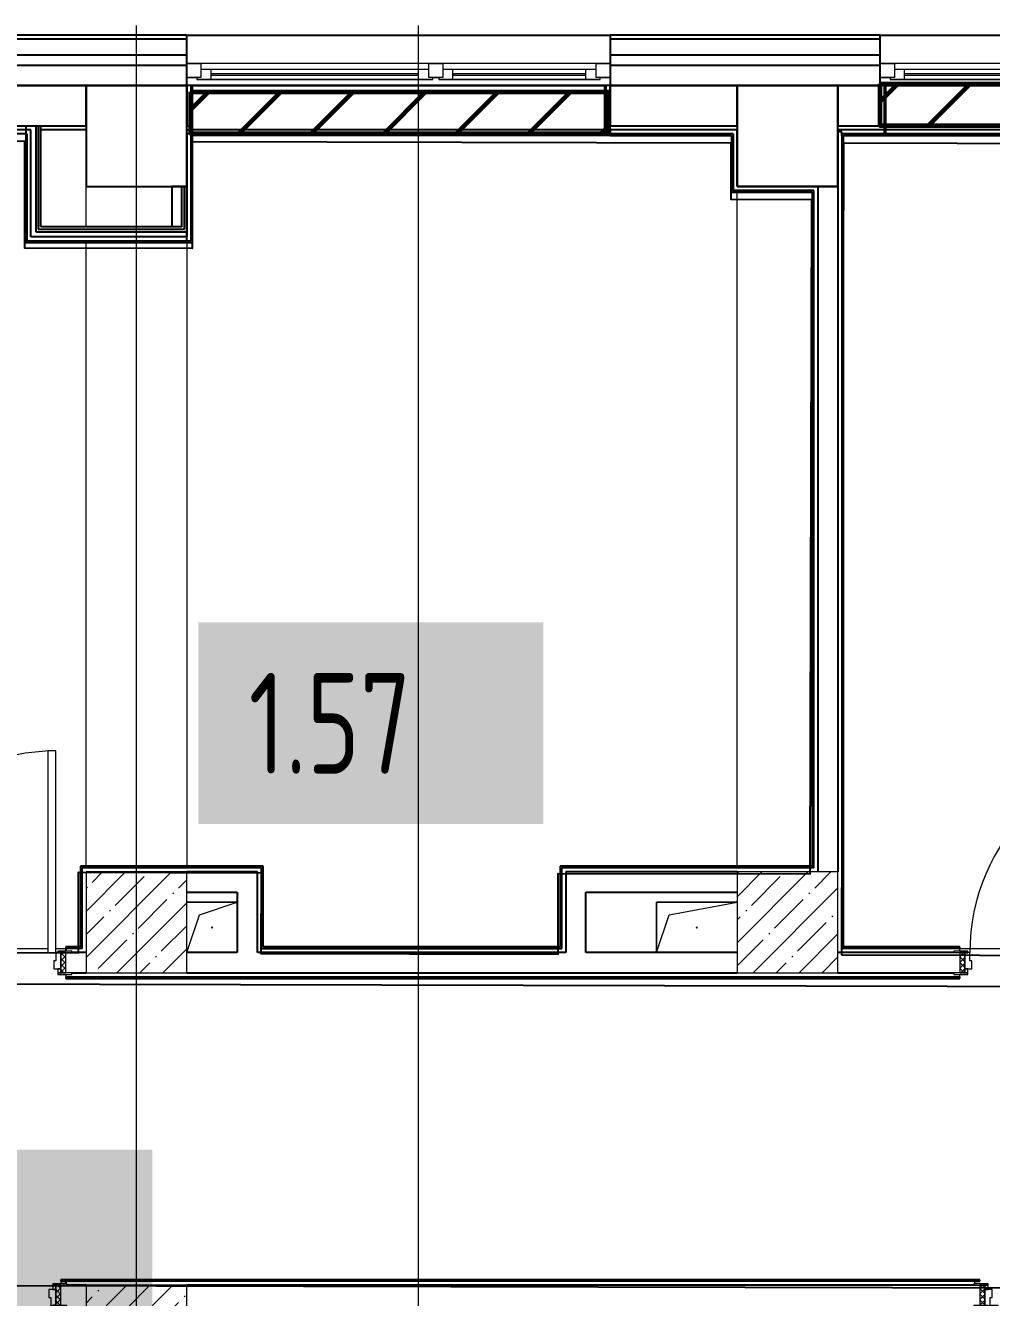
# Model space of a CAD drawing. Header units: millimetres. Extents: x -164500 to 426394, y -51911 to 102118.
# Drawn here: x 70074 to 74867, y 20953 to 27262 of the extents above; entities that cross this region are included whole.
import ezdxf

# ---------------------------------------------------------------- set-up
doc = ezdxf.new("R2010")
doc.units = ezdxf.units.MM
for name, color, linetype, lineweight in [('179 подоконники', 5, 'Continuous', 60), ('A-DOOR-2', 7, 'Continuous', 5), ('A-DOOR-FRAM-2', 7, 'Continuous', 5), ('A-FLOR', 7, 'Continuous', 9), ('A-GENM', 7, 'Continuous', 9), ('A-GLAZ', 7, 'Continuous', 9), ('A-GLAZ-1', 7, 'Continuous', 5), ('S-COLS-1', 7, 'Continuous', 5), ('Оси', 7, 'Continuous', 9)]:
    doc.layers.add(name, color=color, linetype=linetype, lineweight=lineweight)
doc.layers.add('A-DOOR-1', color=7, linetype='Continuous', lineweight=5, true_color=0xc0c0c0)
doc.layers.add('A-DOOR-FRAM-1', color=7, linetype='Continuous', lineweight=5, true_color=0xc0c0c0)
doc.styles.add('СПДС', font='ГОСТ тип А.ttf', dxfattribs={"width": 0.9})
pattern_1 = [(135, (1751.41, 114.685), (-14.14214, -14.14214), []), (225, (1751.41, 114.685), (14.14214, -14.14214), [])]
pattern_2 = [(45, (-371.384, 114.685), (-14.1421, 14.1421), []), (135, (-371.384, 114.685), (-14.1421, -14.1421), [])]

# ---------------------------------------------------------------- blocks, each defined once
blk = doc.blocks.new('110_Дверь_СКБ_1Ст_Внутренняя1 - Д-11 1100x2100h_кладовые _все__ коридор _между помещениями блока столовой__ моечные _все_-32089444-Объем проектирования 1 этажа')
at = {"layer": 'A-DOOR-2'}
h = blk.add_hatch(dxfattribs=at)
h.set_pattern_fill('FP_44', color=256, style=0, pattern_type=2)
h.set_pattern_definition(pattern_1)
h.paths.add_polyline_path([(537.5, -50), (562.5, -50), (562.5, 50), (537.5, 48.6)])
at = {"layer": 'A-DOOR-FRAM-2'}
h = blk.add_hatch(dxfattribs=at)
h.set_pattern_fill('FP_45', color=256, style=0, pattern_type=2)
h.set_pattern_definition(pattern_2)
h.paths.add_polyline_path([(-537.5, -50), (-512.5, -50), (-512.5, 50), (-537.5, 50)])
at = {"layer": 'A-DOOR-1'}
for p, q in [((512.5, 1050), (472.5, 1050)), ((472.5, 1050), (472.5, 50)), ((512.5, 50), (512.5, 1050)), ((472.5, 50), (512.5, 50))]:
    blk.add_line(p, q, dxfattribs=at)
blk.add_arc((512.5, 50), 1000, 90, 180, dxfattribs=at)
at = {"layer": 'A-DOOR-FRAM-1'}
for p, q in [((-497.5, 58), (-567.5, 58)), ((-567.5, 58), (-567.5, 50)), ((-567.5, 50), (-497.5, 50)), ((-512.5, 50), (-537.5, 50)), ((-537.5, 50), (-537.5, -50)), ((-487.5, 50), (-512.5, 50)), ((-512.5, 50), (-512.5, -30)), ((-512.5, -50), (-512.5, 50)), ((-497.5, 50), (-512.5, 50)), ((-512.5, 50), (-512.5, 49)), ((-512.5, 49), (-497.5, 49)), ((-497.5, 50), (-497.5, 58)), ((-497.5, 49), (-497.5, 50)), ((-487.5, 10), (-487.5, 50)), ((-477.5, 10), (-487.5, 10)), ((-477.5, -30), (-477.5, 10)), ((512.5, 10), (502.5, 10)), ((502.5, 10), (502.5, -30)), ((512.5, 50), (512.5, 10)), ((537.5, 50), (512.5, 50)), ((592.5, 58), (522.5, 58)), ((522.5, 58), (522.5, 50)), ((537.5, 50), (522.5, 50)), ((522.5, 50), (522.5, 49)), ((522.5, 50), (592.5, 50)), ((522.5, 49), (537.5, 49)), ((537.5, -30), (537.5, 50)), ((562.5, 50), (537.5, 50)), ((537.5, 50), (537.5, -50)), ((537.5, 49), (537.5, 50)), ((562.5, -50), (562.5, 50)), ((592.5, 50), (592.5, 58)), ((-497.5, -50), (-567.5, -50)), ((-567.5, -50), (-567.5, -58)), ((-567.5, -58), (-497.5, -58)), ((-537.5, -50), (-512.5, -50)), ((-512.5, -30), (-477.5, -30)), ((-497.5, -30), (-512.5, -30)), ((-512.5, -30), (-512.5, -50)), ((-512.5, -50), (-497.5, -50)), ((-497.5, -50), (-497.5, -30)), ((-497.5, -58), (-497.5, -50)), ((502.5, -30), (537.5, -30)), ((537.5, -30), (522.5, -30)), ((522.5, -30), (522.5, -50)), ((522.5, -50), (537.5, -50)), ((592.5, -50), (522.5, -50)), ((522.5, -50), (522.5, -58)), ((522.5, -58), (592.5, -58)), ((537.5, -50), (537.5, -30)), ((537.5, -50), (562.5, -50)), ((592.5, -58), (592.5, -50))]:
    blk.add_line(p, q, dxfattribs=at)
blk = doc.blocks.new('110_Дверь_СКБ_2Ст - Д-10а_п__ СОШ_Дв_1450x2100h_Горячий цех 2-32185694-Объем проектирования 1 этажа')
at = {"layer": 'A-DOOR-2'}
h = blk.add_hatch(dxfattribs=at)
h.set_pattern_fill('FP_56', color=256, style=0, pattern_type=2)
h.set_pattern_definition([(135, (1601.41, 114.685), (-14.14214, -14.14214), []), (225, (1601.41, 114.685), (14.14214, -14.14214), [])])
h.paths.add_polyline_path([(712.5, 50), (687.5, 50), (687.5, -50), (712.5, -50)])
at = {"layer": 'A-DOOR-FRAM-2'}
h = blk.add_hatch(dxfattribs=at)
h.set_pattern_fill('FP_57', color=256, style=0, pattern_type=2)
h.set_pattern_definition([(45, (-521.384, 114.685), (-14.1421, 14.1421), []), (135, (-521.384, 114.685), (-14.1421, -14.1421), [])])
h.paths.add_polyline_path([(-687.5, 50), (-687.5, -50), (-662.5, -50), (-662.5, 50)])
at = {"layer": 'A-DOOR-1'}
for p, q in [((-637.5, 950), (-637.5, 50)), ((-597.5, 950), (-637.5, 950)), ((-597.5, 50), (-597.5, 950)), ((662.5, 450), (622.5, 450)), ((622.5, 450), (622.5, 50)), ((662.5, 50), (662.5, 450)), ((-637.5, 50), (-597.5, 50)), ((622.5, 50), (662.5, 50))]:
    blk.add_line(p, q, dxfattribs=at)
for centre, radius, start, end in [((-637.5, 50), 900, 0, 90), ((662.5, 50), 400, 90, 180)]:
    blk.add_arc(centre, radius, start, end, dxfattribs=at)
at = {"layer": 'A-DOOR-FRAM-1'}
for p, q in [((-647.5, 58), (-717.5, 58)), ((-717.5, 58), (-717.5, 50)), ((-717.5, 50), (-647.5, 50)), ((-662.5, 50), (-687.5, 50)), ((-687.5, 50), (-687.5, -50)), ((-637.5, 50), (-662.5, 50)), ((-662.5, 50), (-662.5, -30)), ((-662.5, -50), (-662.5, 50)), ((-647.5, 50), (-647.5, 58)), ((-637.5, 10), (-637.5, 50)), ((-627.5, 10), (-637.5, 10)), ((-627.5, -30), (-627.5, 10)), ((662.5, 10), (652.5, 10)), ((652.5, 10), (652.5, -30)), ((662.5, 50), (662.5, 10)), ((687.5, 50), (662.5, 50)), ((742.5, 58), (672.5, 58)), ((672.5, 58), (672.5, 50)), ((672.5, 50), (742.5, 50)), ((687.5, -30), (687.5, 50)), ((712.5, 50), (687.5, 50)), ((687.5, 50), (687.5, -50)), ((712.5, -50), (712.5, 50)), ((742.5, 50), (742.5, 58)), ((-647.5, -50), (-717.5, -50)), ((-717.5, -50), (-717.5, -58)), ((-717.5, -58), (-647.5, -58)), ((-687.5, -50), (-662.5, -50)), ((-662.5, -30), (-627.5, -30)), ((-647.5, -30), (-662.5, -30)), ((-662.5, -30), (-662.5, -50)), ((-662.5, -50), (-647.5, -50)), ((-647.5, -50), (-647.5, -30)), ((-647.5, -58), (-647.5, -50)), ((652.5, -30), (687.5, -30)), ((687.5, -30), (672.5, -30)), ((672.5, -30), (672.5, -50)), ((672.5, -50), (687.5, -50)), ((742.5, -50), (672.5, -50)), ((672.5, -50), (672.5, -58)), ((672.5, -58), (742.5, -58)), ((687.5, -50), (687.5, -30)), ((687.5, -50), (712.5, -50)), ((742.5, -58), (742.5, -50))]:
    blk.add_line(p, q, dxfattribs=at)
blk = doc.blocks.new('BSC_Колонна _Прямоугольная - 500х500-V49-Объем проектирования 1 этажа')
at = {"layer": 'S-COLS-1'}
h = blk.add_hatch(dxfattribs=at)
h.set_pattern_fill('FP_73', color=256, style=0, pattern_type=2)
h.set_pattern_definition([(45, (-73790, -22950), (-114.04925, 114.04925), []), (45, (-73675.95, -22950), (-114.04925, 114.04925), [201.613, -40.323, 6.706, -33.617])])
h.paths.add_polyline_path([(250, -250), (250, 250), (-250, 250), (-250, -250), (157.5, -250)])
for p, q in [((250, 250), (-250, 250)), ((-250, 250), (-250, -250)), ((250, -250), (250, 250)), ((-250, -250), (250, -250))]:
    blk.add_line(p, q, dxfattribs=at)
blk = doc.blocks.new('BSC_Колонна _Прямоугольная - 500х500-V50-Объем проектирования 1 этажа')
at = {"layer": 'S-COLS-1'}
h = blk.add_hatch(dxfattribs=at)
h.set_pattern_fill('FP_74', color=256, style=0, pattern_type=2)
h.set_pattern_definition([(45, (-70560, -22950), (-114.04925, 114.04925), []), (45, (-70445.95, -22950), (-114.04925, 114.04925), [201.613, -40.323, 6.706, -33.617])])
h.paths.add_polyline_path([(103.4, -250), (250, -250), (250, 250), (-250, 250), (-250, -250)])
for p, q in [((250, 250), (-250, 250)), ((-250, 250), (-250, -250)), ((250, -250), (250, 250)), ((-250, -250), (250, -250))]:
    blk.add_line(p, q, dxfattribs=at)
blk = doc.blocks.new('GM_Отверстие прямоугольное _в плите_ - Отверстие-21612502-Объем проектирования 1 этажа')
at = {"layer": 'A-GENM'}
for p, q in [((-200, -125), (-200, 125)), ((-200, 125), (200, 125)), ((200, 125), (-200, 125)), ((-200, 125), (-200, -125)), ((-137.5, 62.5), (200, 125)), ((-200, -125), (-137.5, 62.5))]:
    blk.add_line(p, q, dxfattribs=at)
for start, end in [(360, 180), (180, 360)]:
    blk.add_arc((0, 0), 2.5, start, end, dxfattribs=at)
blk = doc.blocks.new('GM_Отверстие прямоугольное _в плите_ - Отверстие-21605184-Объем проектирования 1 этажа')
at = {"layer": 'A-GENM'}
for p, q in [((-125, 125), (125, 125)), ((125, 125), (-125, 125)), ((-62.5, 62.5), (125, 125)), ((-125, -125), (-62.5, 62.5))]:
    blk.add_line(p, q, dxfattribs=at)
for start, end in [(360, 180), (180, 360)]:
    blk.add_arc((0, 0), 2.5, start, end, dxfattribs=at)
blk = doc.blocks.new('BSC_Колонна _Прямоугольная - 500х500-V131-Объем проектирования 1 этажа')
at = {"layer": 'S-COLS-1'}
h = blk.add_hatch(dxfattribs=at)
h.set_pattern_fill('FP_132', color=256, style=0, pattern_type=2)
h.set_pattern_definition([(45, (-70560, -20900), (-114.04925, 114.04925), []), (45, (-70445.95, -20900), (-114.04925, 114.04925), [201.613, -40.323, 6.706, -33.617])])
h.paths.add_polyline_path([(-250, -250), (250, -250), (250, 250), (-250, 250), (-250, -237.6)])
for p, q in [((250, 250), (-250, 250)), ((-250, 250), (-250, -250)), ((250, -250), (250, 250)), ((-250, -250), (250, -250))]:
    blk.add_line(p, q, dxfattribs=at)
blk = doc.blocks.new('120_Окно_СКБ_2Ст - 120_Окно_СКБ_2Ст 2100х2400 _мал створка справа_-19092174-Объем проектирования 1 этажа')
at = {"layer": 'A-GLAZ'}
for p, q in [((-1050, -75), (-1050, -5)), ((-1050, -5), (-980, -5)), ((-980, -5), (-980, -75)), ((150, -35), (-980, -35)), ((-980, -35), (-980, -75)), ((-930, -85), (-930, -35)), ((100, -85), (100, -35)), ((150, -75), (150, -5)), ((150, -5), (220, -5)), ((150, -75), (150, -35)), ((220, -5), (220, -75)), ((980, -35), (220, -35)), ((220, -35), (220, -75)), ((270, -85), (270, -35)), ((930, -85), (930, -35)), ((980, -75), (980, -5)), ((980, -5), (1050, -5)), ((980, -75), (980, -35)), ((1050, -5), (1050, -75)), ((-980, -75), (-1050, -75)), ((-980, -75), (-1000, -75)), ((-1000, -75), (-1000, -85)), ((-1000, -85), (170, -85)), ((170, -85), (-1000, -85)), ((220, -75), (150, -75)), ((170, -75), (150, -75)), ((170, -85), (170, -75)), ((220, -75), (200, -75)), ((200, -75), (200, -85)), ((200, -85), (1000, -85)), ((1000, -85), (200, -85)), ((1050, -75), (980, -75)), ((1000, -75), (980, -75)), ((1000, -85), (1000, -75))]:
    blk.add_line(p, q, dxfattribs=at)
at = {"layer": 'A-GLAZ-1'}
for p, q in [((1050, -5), (-1050, -5)), ((-930, -55), (100, -55)), ((270, -55), (930, -55)), ((-1050, -75), (-1000, -75)), ((100, -65), (-930, -65)), ((170, -75), (200, -75)), ((930, -65), (270, -65)), ((1000, -75), (1050, -75))]:
    blk.add_line(p, q, dxfattribs=at)
blk = doc.blocks.new('110_Дверь_СКБ_1Ст_Внутренняя1 - Д-11 1100x2100h_кладовые _все__ коридор _между помещениями блока столовой__ моечные _все_-V213-Объем проектирования 1 этажа')
at = {"layer": 'A-DOOR-2'}
h = blk.add_hatch(dxfattribs=at)
h.set_pattern_fill('FP_44', color=256, style=0, pattern_type=2)
h.set_pattern_definition(pattern_1)
h.paths.add_polyline_path([(537.5, 50), (537.5, -50), (562.5, -50), (562.5, 50)])
at = {"layer": 'A-DOOR-FRAM-2'}
h = blk.add_hatch(dxfattribs=at)
h.set_pattern_fill('FP_45', color=256, style=0, pattern_type=2)
h.set_pattern_definition(pattern_2)
h.paths.add_polyline_path([(-512.5, 50), (-537.5, 50), (-537.2, -50), (-512.5, -50)])
at = {"layer": 'A-DOOR-1'}
for p, q in [((512.5, 1050), (472.5, 1050)), ((472.5, 1050), (472.5, 50)), ((512.5, 50), (512.5, 1050)), ((472.5, 50), (512.5, 50))]:
    blk.add_line(p, q, dxfattribs=at)
blk.add_arc((512.5, 50), 1000, 90, 180, dxfattribs=at)
at = {"layer": 'A-DOOR-FRAM-1'}
for p, q in [((-497.5, 58), (-567.5, 58)), ((-567.5, 58), (-567.5, 50)), ((-567.5, 50), (-497.5, 50)), ((-512.5, 50), (-537.5, 50)), ((-537.5, 50), (-537.5, -50)), ((-487.5, 50), (-512.5, 50)), ((-512.5, 50), (-512.5, -30)), ((-512.5, -50), (-512.5, 50)), ((-497.5, 50), (-512.5, 50)), ((-512.5, 50), (-512.5, 49)), ((-512.5, 49), (-497.5, 49)), ((-497.5, 50), (-497.5, 58)), ((-497.5, 49), (-497.5, 50)), ((-487.5, 10), (-487.5, 50)), ((-477.5, 10), (-487.5, 10)), ((-477.5, -30), (-477.5, 10)), ((512.5, 10), (502.5, 10)), ((502.5, 10), (502.5, -30)), ((512.5, 50), (512.5, 10)), ((537.5, 50), (512.5, 50)), ((592.5, 58), (522.5, 58)), ((522.5, 58), (522.5, 50)), ((537.5, 50), (522.5, 50)), ((522.5, 50), (522.5, 49)), ((522.5, 50), (592.5, 50)), ((522.5, 49), (537.5, 49)), ((537.5, -30), (537.5, 50)), ((562.5, 50), (537.5, 50)), ((537.5, 50), (537.5, -50)), ((537.5, 49), (537.5, 50)), ((562.5, -50), (562.5, 50)), ((592.5, 50), (592.5, 58)), ((-497.5, -50), (-567.5, -50)), ((-567.5, -50), (-567.5, -58)), ((-567.5, -58), (-497.5, -58)), ((-537.5, -50), (-512.5, -50)), ((-512.5, -30), (-477.5, -30)), ((-497.5, -30), (-512.5, -30)), ((-512.5, -30), (-512.5, -50)), ((-512.5, -50), (-497.5, -50)), ((-497.5, -50), (-497.5, -30)), ((-497.5, -58), (-497.5, -50)), ((502.5, -30), (537.5, -30)), ((537.5, -30), (522.5, -30)), ((522.5, -30), (522.5, -50)), ((522.5, -50), (537.5, -50)), ((592.5, -50), (522.5, -50)), ((522.5, -50), (522.5, -58)), ((522.5, -58), (592.5, -58)), ((537.5, -50), (537.5, -30)), ((537.5, -50), (562.5, -50)), ((592.5, -58), (592.5, -50))]:
    blk.add_line(p, q, dxfattribs=at)
blk = doc.blocks.new('110_Дверь_СКБ_1Ст_Внутренняя1 - Д-11 1100x2100h_кладовые _все__ коридор _между помещениями блока столовой__ моечные _все_-V214-Объем проектирования 1 этажа')
at = {"layer": 'A-DOOR-2'}
h = blk.add_hatch(dxfattribs=at)
h.set_pattern_fill('FP_44', color=256, style=0, pattern_type=2)
h.set_pattern_definition(pattern_1)
h.paths.add_polyline_path([(537.5, -50), (562.5, -50), (562.5, 50), (537.5, 50), (537.5, 32.3)])
at = {"layer": 'A-DOOR-FRAM-2'}
h = blk.add_hatch(dxfattribs=at)
h.set_pattern_fill('FP_45', color=256, style=0, pattern_type=2)
h.set_pattern_definition(pattern_2)
h.paths.add_polyline_path([(-512.5, -50), (-512.5, 50), (-537.5, 50), (-537.2, -50)])
at = {"layer": 'A-DOOR-1'}
for p, q in [((512.5, 1050), (472.5, 1050)), ((472.5, 1050), (472.5, 50)), ((512.5, 50), (512.5, 1050)), ((472.5, 50), (512.5, 50))]:
    blk.add_line(p, q, dxfattribs=at)
blk.add_arc((512.5, 50), 1000, 90, 180, dxfattribs=at)
at = {"layer": 'A-DOOR-FRAM-1'}
for p, q in [((-497.5, 58), (-567.5, 58)), ((-567.5, 58), (-567.5, 50)), ((-567.5, 50), (-497.5, 50)), ((-512.5, 50), (-537.5, 50)), ((-537.5, 50), (-537.5, -50)), ((-487.5, 50), (-512.5, 50)), ((-512.5, 50), (-512.5, -30)), ((-512.5, -50), (-512.5, 50)), ((-497.5, 50), (-512.5, 50)), ((-512.5, 50), (-512.5, 49)), ((-512.5, 49), (-497.5, 49)), ((-497.5, 50), (-497.5, 58)), ((-497.5, 49), (-497.5, 50)), ((-487.5, 10), (-487.5, 50)), ((-477.5, 10), (-487.5, 10)), ((-477.5, -30), (-477.5, 10)), ((512.5, 10), (502.5, 10)), ((502.5, 10), (502.5, -30)), ((512.5, 50), (512.5, 10)), ((537.5, 50), (512.5, 50)), ((592.5, 58), (522.5, 58)), ((522.5, 58), (522.5, 50)), ((537.5, 50), (522.5, 50)), ((522.5, 50), (522.5, 49)), ((522.5, 50), (592.5, 50)), ((522.5, 49), (537.5, 49)), ((537.5, -30), (537.5, 50)), ((562.5, 50), (537.5, 50)), ((537.5, 50), (537.5, -50)), ((537.5, 49), (537.5, 50)), ((562.5, -50), (562.5, 50)), ((592.5, 50), (592.5, 58)), ((-497.5, -50), (-567.5, -50)), ((-567.5, -50), (-567.5, -58)), ((-567.5, -58), (-497.5, -58)), ((-537.5, -50), (-512.5, -50)), ((-512.5, -30), (-477.5, -30)), ((-497.5, -30), (-512.5, -30)), ((-512.5, -30), (-512.5, -50)), ((-512.5, -50), (-497.5, -50)), ((-497.5, -50), (-497.5, -30)), ((-497.5, -58), (-497.5, -50)), ((502.5, -30), (537.5, -30)), ((537.5, -30), (522.5, -30)), ((522.5, -30), (522.5, -50)), ((522.5, -50), (537.5, -50)), ((592.5, -50), (522.5, -50)), ((522.5, -50), (522.5, -58)), ((522.5, -58), (592.5, -58)), ((537.5, -50), (537.5, -30)), ((537.5, -50), (562.5, -50)), ((592.5, -58), (592.5, -50))]:
    blk.add_line(p, q, dxfattribs=at)

msp = doc.modelspace()

# ---------------------------------------------------------------- hatches: boundary and pattern name
at = {"layer": '179 подоконники'}
h = msp.add_hatch(dxfattribs=at)
h.set_pattern_fill('ANSI31', color=256, scale=80)
h.set_pattern_definition([(45, (158573.12, 54029), (-179.6051, 179.6051), [])])
h.paths.add_polyline_path([(74314.702, 26971.938), (76386.702, 26971.938), (76386.702, 26763.938), (74314.702, 26763.938)])
h = msp.add_hatch(dxfattribs=at)
h.set_pattern_fill('ANSI31', color=256, scale=80)
h.set_pattern_definition([(45, (155153.12, 53989), (-179.6051, 179.6051), [])])
h.paths.add_polyline_path([(70894.702, 26931.938), (72966.702, 26931.938), (72966.702, 26723.938), (70894.702, 26723.938)])

# ---------------------------------------------------------------- linework, layer by layer
for p, q in [((70874.702, 27213.938), (68274.702, 27213.938)), ((70874.702, 27193.938), (68274.702, 27193.938)), ((70874.702, 27193.938), (70874.702, 27213.938)), ((70874.702, 27213.938), (72974.702, 27213.938)), ((70874.702, 26963.938), (70874.702, 27193.938)), ((74314.702, 27213.938), (72974.702, 27213.938)), ((72974.702, 27213.938), (72974.702, 27193.938)), ((72974.702, 27193.938), (72974.702, 26963.938)), ((74314.702, 27193.938), (72974.702, 27193.938)), ((74314.702, 27193.938), (74314.702, 27213.938)), ((74314.702, 27213.938), (76414.702, 27213.938)), ((74314.702, 26963.938), (74314.702, 27193.938)), ((70874.702, 27113.938), (68274.702, 27113.938)), ((74314.702, 27113.938), (72974.702, 27113.938)), ((70874.702, 27063.938), (68274.702, 27063.938)), ((74314.702, 27063.938), (72974.702, 27063.938)), ((70374.702, 26963.938), (68270.702, 26963.938)), ((68274.702, 26963.938), (70874.702, 26963.938)), ((70374.702, 26763.938), (70374.702, 26963.938)), ((70874.702, 26963.938), (70374.702, 26963.938)), ((70374.702, 26963.938), (70374.702, 26763.938)), ((70874.702, 26463.938), (70874.702, 26963.938)), ((70894.702, 26963.938), (70874.702, 26963.938)), ((70874.702, 26963.938), (70874.702, 26763.938)), ((70902.702, 26963.938), (70894.702, 26963.938)), ((70894.702, 26963.938), (70894.702, 26723.938)), ((72946.702, 26963.938), (70902.702, 26963.938)), ((70902.702, 26963.938), (72946.702, 26963.938)), ((70902.702, 26743.938), (70902.702, 26963.938)), ((72954.702, 26963.938), (72946.702, 26963.938)), ((72946.702, 26963.938), (72946.702, 26719.938)), ((72974.702, 26963.938), (72954.702, 26963.938)), ((72954.702, 26719.938), (72954.702, 26963.938)), ((72974.702, 26963.938), (72974.702, 26763.938)), ((73604.702, 26963.938), (72974.702, 26963.938)), ((72974.702, 26963.938), (74314.702, 26963.938)), ((72974.702, 26763.938), (72974.702, 26963.938)), ((73604.702, 26763.938), (73604.702, 26963.938)), ((74104.702, 26963.938), (73604.702, 26963.938)), ((73604.702, 26963.938), (73604.702, 26763.938)), ((74314.702, 26963.938), (74104.702, 26963.938)), ((74104.702, 26963.938), (74104.702, 26763.938)), ((74104.702, 26763.938), (74104.702, 26963.938)), ((74314.702, 26763.938), (74314.702, 26963.938)), ((74334.702, 26963.938), (74314.702, 26963.938)), ((74314.702, 26963.938), (74314.702, 26763.938)), ((74342.702, 26963.938), (74334.702, 26963.938)), ((74334.702, 26963.938), (74334.702, 26719.938)), ((76386.702, 26963.938), (74342.702, 26963.938)), ((74342.702, 26963.938), (76386.702, 26963.938)), ((74342.702, 26719.938), (74342.702, 26963.938)), ((68270.702, 26763.938), (70374.702, 26763.938)), ((70075.314, 26763.938), (70075.314, 26188.938)), ((70125.314, 26763.938), (70125.314, 26238.938)), ((70137.814, 26763.938), (70137.814, 26251.438)), ((70150.314, 26263.938), (70150.314, 26763.938)), ((70374.702, 26763.938), (70374.702, 26463.938)), ((70874.702, 26763.938), (70894.702, 26763.938)), ((72954.702, 26763.938), (72974.702, 26763.938)), ((72974.702, 26763.938), (73604.702, 26763.938)), ((73604.702, 26763.938), (73604.702, 26463.938)), ((74104.702, 26763.938), (74314.702, 26763.938)), ((74104.702, 26463.938), (74104.702, 26763.938)), ((74314.702, 26763.938), (74334.702, 26763.938)), ((70100.314, 26743.938), (68474.702, 26743.938)), ((70080.314, 26723.938), (68494.702, 26723.938)), ((70080.314, 26723.938), (70080.314, 26193.938)), ((70100.314, 26213.938), (70100.314, 26743.938)), ((70374.702, 26743.938), (70150.314, 26743.938)), ((70874.702, 26743.938), (70874.702, 26743.938)), ((70874.702, 26743.938), (70894.702, 26743.938)), ((70894.702, 26723.938), (70874.702, 26723.938)), ((70874.702, 26723.938), (70874.702, 26213.938)), ((70894.702, 26743.938), (70902.702, 26743.938)), ((70894.702, 26723.938), (70894.702, 26213.938)), ((70894.702, 26723.938), (70902.702, 26723.938)), ((70902.702, 26715.938), (70894.702, 26715.938)), ((72946.702, 26743.938), (70902.702, 26743.938)), ((70902.702, 26723.938), (70902.702, 26743.938)), ((70902.702, 26723.938), (72946.702, 26723.938)), ((72974.702, 26715.938), (70902.702, 26715.938)), ((70902.702, 26185.938), (70902.702, 26715.938)), ((72946.702, 26719.938), (72954.702, 26719.938)), ((72974.702, 26743.938), (72954.702, 26743.938)), ((72954.702, 26723.938), (72974.702, 26723.938)), ((73604.702, 26743.938), (72974.702, 26743.938)), ((72974.702, 26743.938), (72974.702, 26723.938)), ((72974.702, 26723.938), (72974.702, 26715.938)), ((73584.702, 26723.938), (72974.702, 26723.938)), ((72974.702, 26715.938), (73576.702, 26715.938)), ((73576.702, 26715.938), (73576.702, 26435.938)), ((73584.702, 26723.938), (73584.702, 26443.938)), ((73604.702, 26463.938), (73604.702, 26743.938)), ((74334.702, 26743.938), (74104.702, 26743.938)), ((74124.702, 26733.938), (74104.702, 26733.938)), ((74104.702, 26733.938), (74104.702, 23063.938)), ((74124.702, 26715.938), (74124.702, 26733.938)), ((76386.702, 26723.938), (74124.702, 26723.938)), ((74124.702, 26715.938), (74124.702, 22683.938)), ((74132.702, 26715.938), (76394.702, 26715.938)), ((74132.702, 22691.938), (74132.702, 26715.938)), ((74334.702, 26719.938), (74342.702, 26719.938)), ((76386.702, 26743.938), (74342.702, 26743.938)), ((70374.702, 26463.938), (70874.702, 26463.938)), ((70799.702, 26463.938), (70799.702, 26263.938)), ((70874.702, 26463.938), (70799.702, 26463.938)), ((70849.702, 26263.938), (70849.702, 26463.938)), ((70862.202, 26251.438), (70862.202, 26463.938)), ((70874.702, 26188.938), (70874.702, 26463.938)), ((73576.702, 26435.938), (73976.702, 26435.938)), ((73984.702, 26443.938), (73584.702, 26443.938)), ((73604.702, 26463.938), (74104.702, 26463.938)), ((74104.702, 26463.938), (73604.702, 26463.938)), ((73976.702, 26435.938), (73976.702, 23091.938)), ((73984.702, 23083.938), (73984.702, 26443.938)), ((74004.702, 26463.938), (74004.702, 23063.938)), ((70137.814, 26251.438), (70862.202, 26251.438)), ((70849.702, 26263.938), (70150.314, 26263.938)), ((70072.314, 26185.938), (70902.702, 26185.938)), ((70075.314, 26188.938), (70874.702, 26188.938)), ((70080.314, 26193.938), (70894.702, 26193.938)), ((70874.702, 26213.938), (70100.314, 26213.938)), ((70125.314, 26238.938), (70874.702, 26238.938)), ((70894.702, 26213.938), (70894.702, 26193.938)), ((70346.702, 23091.938), (70346.702, 22691.938)), ((71252.702, 23091.938), (70346.702, 23091.938)), ((71252.702, 22691.938), (71252.702, 23091.938)), ((72726.702, 23091.938), (72726.702, 22691.938)), ((73976.702, 23091.938), (72726.702, 23091.938)), ((71244.702, 23083.938), (70354.702, 23083.938)), ((70354.702, 22683.938), (70354.702, 23083.938)), ((71224.702, 23063.938), (70874.702, 23063.938)), ((71224.702, 22663.938), (71224.702, 23063.938)), ((71244.702, 22683.938), (71244.702, 23083.938)), ((73984.702, 23083.938), (72734.702, 23083.938)), ((72734.702, 22683.938), (72734.702, 23083.938)), ((73604.702, 23063.938), (72754.702, 23063.938)), ((72754.702, 23063.938), (72754.702, 22663.938)), ((70874.702, 22963.938), (71124.702, 22963.938)), ((71124.702, 22963.938), (71124.702, 22663.938)), ((72854.702, 22963.938), (73604.702, 22963.938)), ((72854.702, 22663.938), (72854.702, 22963.938)), ((70346.702, 22691.938), (70274.702, 22691.938)), ((70274.702, 22691.938), (70274.702, 22683.938)), ((70274.702, 22683.938), (70274.702, 22671.938)), ((70354.702, 22683.938), (70274.702, 22683.938)), ((70374.702, 22663.938), (70304.702, 22663.938)), ((71124.702, 22663.938), (70874.702, 22663.938)), ((72754.702, 22663.938), (71224.702, 22663.938)), ((71244.702, 22683.938), (72734.702, 22683.938)), ((72726.702, 22691.938), (71252.702, 22691.938)), ((73604.702, 22663.938), (72854.702, 22663.938)), ((74679.512, 22663.938), (74104.702, 22663.938)), ((74709.512, 22683.938), (74124.702, 22683.938)), ((74709.512, 22691.938), (74132.702, 22691.938)), ((74709.512, 22683.938), (74709.512, 22691.938)), ((70274.702, 22543.938), (74709.512, 22543.938)), ((70274.702, 22543.938), (70274.702, 22535.938)), ((70274.702, 22535.938), (74709.512, 22535.938)), ((70304.702, 22563.938), (70374.702, 22563.938)), ((70874.702, 22563.938), (73604.702, 22563.938)), ((74104.702, 22563.938), (74679.512, 22563.938)), ((74709.512, 22535.938), (74709.512, 22543.938)), ((74809.512, 21041.938), (70249.702, 21041.938)), ((70249.702, 21041.938), (70249.702, 21033.938)), ((70249.702, 21033.938), (70274.702, 21033.938)), ((70274.702, 21033.938), (70274.702, 21021.938)), ((74784.512, 21033.938), (70274.702, 21033.938)), ((70374.702, 21013.938), (70279.702, 21013.938)), ((74779.512, 21013.938), (70874.702, 21013.938)), ((74784.512, 21033.938), (74809.512, 21033.938)), ((74809.512, 21033.938), (74809.512, 21041.938))]:
    msp.add_line(p, q)
at = {"flags": 128}
for points in [[(82355.97, 22478.211), (68336.008, 22511.122), (68345.886, 26719.11), (67174.389, 26721.86), (67174.324, 26693.86), (66851.825, 26694.617), (66850.933, 26314.618), (66198.934, 26316.149), (66198.981, 26336.149), (64445.666, 26340.265)], [(60719.377, 24807.007), (66847.36, 24792.622), (66842.012, 22514.629), (66342.014, 22515.802), (66338.507, 21021.807), (78758.283, 20992.652)]]:
    msp.add_lwpolyline(points, dxfattribs=at)
for points in [[(68492.374, 22666.755), (70336.369, 22662.426), (70337.308, 23062.425), (71243.305, 23060.299), (71242.367, 22660.3), (72716.362, 22656.84), (72717.301, 23056.839), (73967.298, 23053.904), (73975.148, 26397.895), (73575.149, 26398.834), (73575.806, 26678.833), (70901.814, 26685.11), (70900.569, 26155.112), (70070.184, 26157.061), (70071.428, 26687.059), (68501.82, 26690.744)], [(74122.359, 22653.539), (76176.353, 22648.718), (76177.292, 23048.716), (77177.289, 23046.369), (77184.505, 26120.361), (76384.507, 26122.239), (76385.798, 26672.237), (74131.805, 26677.528)]]:
    msp.add_lwpolyline(points, close=True, dxfattribs=at)
at = {"layer": '179 подоконники'}
for points in [[(74314.702, 26971.938), (76386.702, 26971.938), (76386.702, 26763.938), (74314.702, 26763.938)], [(70894.702, 26931.938), (72966.702, 26931.938), (72966.702, 26723.938), (70894.702, 26723.938)]]:
    msp.add_lwpolyline(points, close=True, dxfattribs=at)
at = {"layer": 'A-FLOR'}
for p, q in [((70374.702, 26263.938), (70374.702, 26463.938)), ((70374.702, 26463.938), (70799.702, 26463.938)), ((73604.702, 23091.938), (73604.702, 26435.938)), ((70374.702, 23091.758), (70374.702, 26185.938)), ((70874.702, 26186.134), (70874.702, 23091.938)), ((69174.702, 22683.938), (70184.702, 22683.938)), ((70224.702, 22683.938), (70274.702, 22683.938)), ((74709.512, 22671.938), (74709.512, 22683.938)), ((74709.512, 22683.938), (75719.512, 22683.938)), ((70274.702, 22555.938), (70274.702, 22543.938)), ((74709.512, 22543.938), (74709.512, 22555.938)), ((70249.702, 21033.938), (70249.702, 21021.938)), ((74784.512, 21021.938), (74784.512, 21033.938))]:
    msp.add_line(p, q, dxfattribs=at)
at = {"layer": 'Оси'}
for points in [[(70624.702, -2042.321), (70624.702, 2957.679), (70624.702, 22262.009), (70624.702, 27262.009)], [(72024.702, -2042.321), (72024.702, 2957.679), (72024.702, 22262.009), (72024.702, 27262.009)]]:
    msp.add_lwpolyline(points, dxfattribs=at)

# ---------------------------------------------------------------- block references
at = {"color": 3}
for p in [(71924.702, 27078.938), (75364.702, 27078.938)]:
    msp.add_blockref('120_Окно_СКБ_2Ст - 120_Окно_СКБ_2Ст 2100х2400 _мал створка справа_-19092174-Объем проектирования 1 этажа', p, dxfattribs=at)
for name, p in [('110_Дверь_СКБ_1Ст_Внутренняя1 - Д-11 1100x2100h_кладовые _все__ коридор _между помещениями блока столовой__ моечные _все_-V214-Объем проектирования 1 этажа', (69712.202, 22613.938)), ('110_Дверь_СКБ_1Ст_Внутренняя1 - Д-11 1100x2100h_кладовые _все__ коридор _между помещениями блока столовой__ моечные _все_-32089444-Объем проектирования 1 этажа', (75247.012, 22613.938)), ('BSC_Колонна _Прямоугольная - 500х500-V50-Объем проектирования 1 этажа', (70624.702, 22813.938)), ('BSC_Колонна _Прямоугольная - 500х500-V49-Объем проектирования 1 этажа', (73854.702, 22813.938)), ('GM_Отверстие прямоугольное _в плите_ - Отверстие-21605184-Объем проектирования 1 этажа', (70999.702, 22788.938)), ('GM_Отверстие прямоугольное _в плите_ - Отверстие-21612502-Объем проектирования 1 этажа', (73404.702, 22788.938)), ('BSC_Колонна _Прямоугольная - 500х500-V131-Объем проектирования 1 этажа', (70624.702, 20763.938))]:
    msp.add_blockref(name, p)
at = {"rotation": 180}
for name, p in [('110_Дверь_СКБ_1Ст_Внутренняя1 - Д-11 1100x2100h_кладовые _все__ коридор _между помещениями блока столовой__ моечные _все_-V213-Объем проектирования 1 этажа', (69712.202, 20963.938)), ('110_Дверь_СКБ_2Ст - Д-10а_п__ СОШ_Дв_1450x2100h_Горячий цех 2-32185694-Объем проектирования 1 этажа', (75522.012, 20963.938))]:
    msp.add_blockref(name, p, dxfattribs=at)

# ---------------------------------------------------------------- texts
at = {"char_height": 500, "width": 1212.1515, "attachment_point": 1, "style": 'СПДС', "bg_fill": 1, "box_fill_scale": 1.5, "bg_fill_color": 7, "bg_fill_true_color": 16777215, "bg_fill_transparency": 0}
for s, insert in [('1.57', (71181.491, 24051.166)), ('1.58', (69240.648, 21437.021))]:
    msp.add_mtext(s, dxfattribs=dict(at, insert=insert))

doc.saveas('drawing.dxf')
